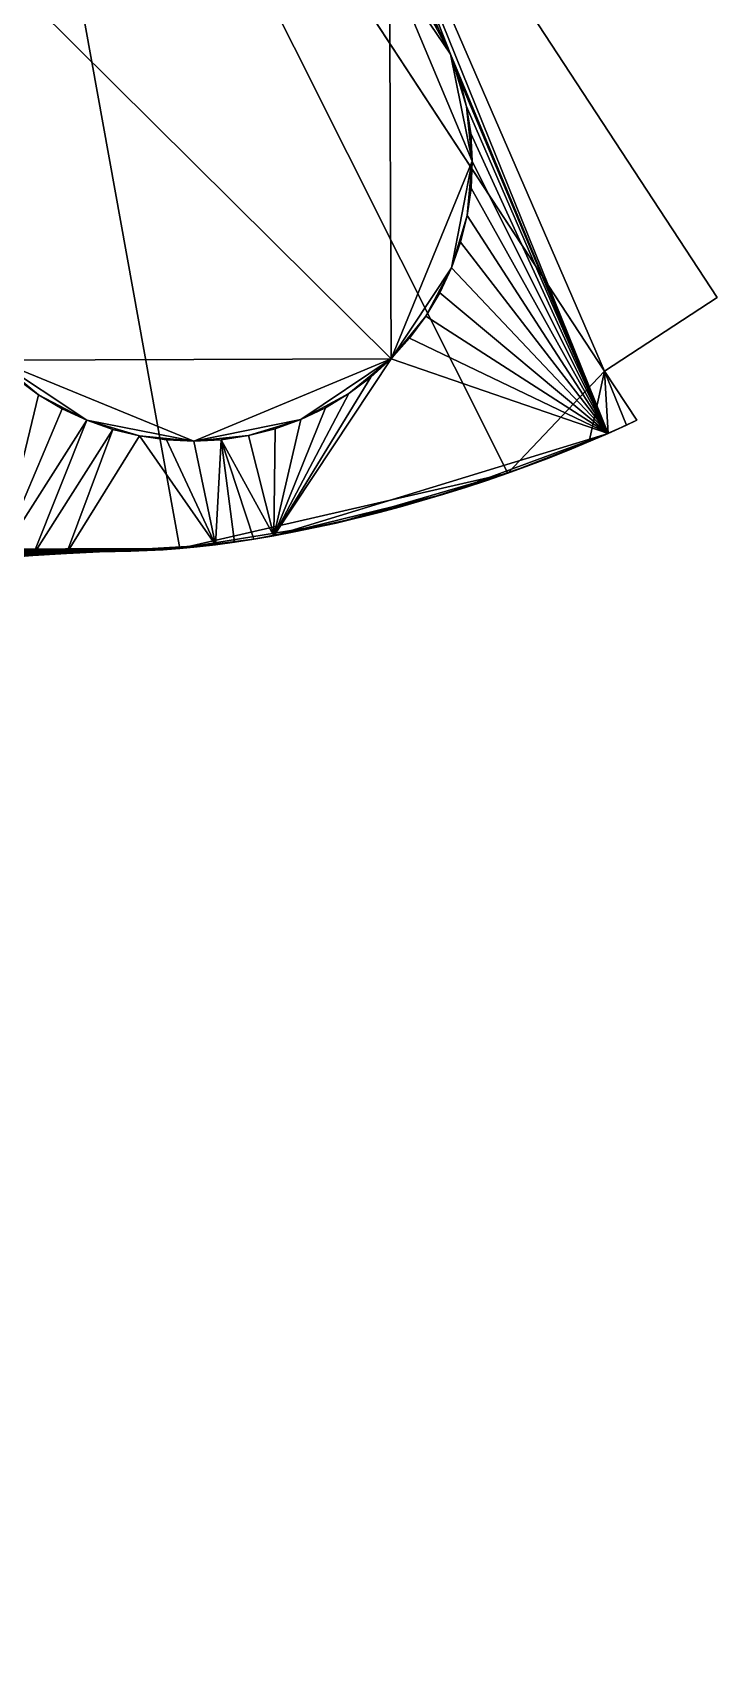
# Model space of a CAD drawing. Extents: x -90 to 90, y -51 to 49.
# Drawn here: x -11.93 to -1.77, y -34.65 to -10.29 of the extents above; entities that cross this region are included whole.
import ezdxf

# ---------------------------------------------------------------- set-up
doc = ezdxf.new("R2010")
doc.units = 0

msp = doc.modelspace()

# ---------------------------------------------------------------- linework, layer by layer
for points in [[(-66.986, -10.578, 2), (-63.477, -34.648, 2), (-8.425, 37.112, 2)], [(-66.95, -10.432, 2), (-66.986, -10.578, 2), (-8.425, 37.112, 2)], [(-66.95, -10.432, 2), (-8.425, 37.112, 2), (-8.324, 37.223, 2)], [(-66.928, -10.284, 2), (-66.95, -10.432, 2), (-8.324, 37.223, 2)], [(-63.477, -34.648, 2), (-8.514, 36.991, 2), (-8.425, 37.112, 2)], [(-63.477, -34.648, 2), (-8.591, 36.862, 2), (-8.514, 36.991, 2)], [(-63.477, -34.648, 2), (-8.654, 36.726, 2), (-8.591, 36.862, 2)], [(-63.477, -34.648, 2), (-8.704, 36.584, 2), (-8.654, 36.726, 2)], [(-63.477, -34.648, 2), (-8.74, 36.438, 2), (-8.704, 36.584, 2)], [(-63.477, -34.648, 2), (-8.762, 36.29, 2), (-8.74, 36.438, 2)], [(-63.477, -34.648, 2), (-8.768, 36.14, 2), (-8.762, 36.29, 2)], [(-63.477, -34.648, 2), (-8.761, 35.99, 2), (-8.768, 36.14, 2)], [(-63.477, -34.648, 2), (-8.738, 35.841, 2), (-8.761, 35.99, 2)], [(-63.477, -34.648, 2), (-8.701, 35.696, 2), (-8.738, 35.841, 2)], [(-63.477, -34.648, 2), (-8.65, 35.555, 2), (-8.701, 35.696, 2)], [(-63.477, -34.648, 2), (-8.585, 35.419, 2), (-8.65, 35.555, 2)], [(-63.477, -34.648, 2), (-8.507, 35.291, 2), (-8.585, 35.419, 2)], [(-63.477, -34.648, 2), (-8.418, 35.17, 2), (-8.507, 35.291, 2)], [(-63.477, -34.648, 2), (-8.316, 35.059, 2), (-8.418, 35.17, 2)], [(-63.477, -34.648, 2), (-8.205, 34.959, 2), (-8.316, 35.059, 2)], [(-63.477, -34.648, 2), (-2.705, 26.198, 2), (-8.205, 34.959, 2)], [(-63.477, -34.648, 2), (-28.812, -17.385, 2), (-2.705, 26.198, 2)], [(-28.812, -17.385, 2), (-28.676, -17.32, 2), (-2.705, 26.198, 2)], [(-28.676, -17.32, 2), (-28.535, -17.269, 2), (-2.705, 26.198, 2)], [(-28.535, -17.269, 2), (-28.39, -17.232, 2), (-2.705, 26.198, 2)], [(-28.39, -17.232, 2), (-28.241, -17.209, 2), (-2.705, 26.198, 2)], [(-28.241, -17.209, 2), (-28.091, -17.202, 2), (-2.705, 26.198, 2)], [(-28.091, -17.202, 2), (-27.941, -17.208, 2), (-2.705, 26.198, 2)], [(-27.941, -17.208, 2), (-27.793, -17.23, 2), (-2.705, 26.198, 2)], [(-27.793, -17.23, 2), (-27.647, -17.266, 2), (-2.705, 26.198, 2)], [(-27.647, -17.266, 2), (-27.505, -17.316, 2), (-2.705, 26.198, 2)], [(-27.505, -17.316, 2), (-27.369, -17.379, 2), (-2.705, 26.198, 2)], [(-27.369, -17.379, 2), (-27.24, -17.456, 2), (-2.705, 26.198, 2)], [(-27.24, -17.456, 2), (-27.119, -17.545, 2), (-2.705, 26.198, 2)], [(-27.119, -17.545, 2), (-27.008, -17.646, 2), (-2.705, 26.198, 2)], [(-27.008, -17.646, 2), (-10.697, 8.139, 2), (-2.705, 26.198, 2)], [(-27.008, -17.646, 2), (-26.906, -17.756, 2), (-10.697, 8.139, 2)], [(-26.906, -17.756, 2), (-26.817, -17.877, 2), (-10.697, 8.139, 2)], [(-26.817, -17.877, 2), (-26.739, -18.005, 2), (-10.697, 8.139, 2)], [(-26.739, -18.005, 2), (-12.822, -0.992, 2), (-10.697, 8.139, 2)], [(-26.739, -18.005, 2), (-9.751, -17.958, 2), (-12.822, -0.992, 2)], [(-3.441, -15.319, 2), (-9.795, -5.614, 2), (-12.822, -0.992, 2)], [(-4.876, -16.835, 2), (-3.441, -15.319, 2), (-12.822, -0.992, 2)], [(-9.751, -17.958, 2), (-4.876, -16.835, 2), (-12.822, -0.992, 2)], [(-3.441, -15.319, 2), (-8.122, -4.519, 2), (-9.795, -5.614, 2)], [(-3.441, -15.319, 2), (-1.767, -14.223, 2), (-8.122, -4.519, 2)], [(-8.122, -4.519, 0), (-1.767, -14.223, 0), (-3.441, -15.319, 0)], [(-8.122, -4.519, 0), (-3.441, -15.319, 0), (-3.388, -16.245, 0)], [(-8.122, -4.519, 0), (-3.388, -16.245, 0), (-5.728, -10.609, 0)], [(-8.122, -4.519, 0), (-5.728, -10.609, 0), (-5.903, -10.241, 0)], [(-1.767, -14.223, 0), (-8.122, -4.519, 0), (-8.122, -4.519, 2)], [(-1.767, -14.223, 0), (-8.122, -4.519, 2), (-1.767, -14.223, 2)], [(-12.501, -9.288, 0.2), (-6.633, -9.266, 0.2), (-6.61, -15.135, 0.2)], [(-6.61, -15.135, 0.2), (-12.479, -15.157, 0.2), (-12.501, -9.288, 0.2)], [(-6.633, -9.266, 0.2), (-6.114, -9.893, 0.2), (-5.728, -10.609, 0.2)], [(-6.633, -9.266, 0.2), (-5.728, -10.609, 0.2), (-5.406, -12.196, 0.2)], [(-6.633, -9.266, 0.2), (-5.406, -12.196, 0.2), (-6.61, -15.135, 0.2)], [(-6.114, -9.893, 0.2), (-5.903, -10.241, 0.2), (-5.728, -10.609, 0.2)], [(-5.903, -10.241, 0), (-5.728, -10.609, 0), (-5.728, -10.609, 0.2)], [(-5.903, -10.241, 0), (-5.728, -10.609, 0.2), (-5.903, -10.241, 0.2)], [(-3.388, -16.245, 0), (-5.589, -10.992, 0), (-5.728, -10.609, 0)], [(-5.728, -10.609, 0), (-5.589, -10.992, 0), (-5.589, -10.992, 0.2)], [(-5.728, -10.609, 0), (-5.589, -10.992, 0.2), (-5.728, -10.609, 0.2)], [(-5.728, -10.609, 0.2), (-5.589, -10.992, 0.2), (-5.489, -11.386, 0.2)], [(-5.728, -10.609, 0.2), (-5.489, -11.386, 0.2), (-5.406, -12.196, 0.2)], [(-3.388, -16.245, 0), (-5.489, -11.386, 0), (-5.589, -10.992, 0)], [(-5.589, -10.992, 0), (-5.489, -11.386, 0), (-5.489, -11.386, 0.2)], [(-5.589, -10.992, 0), (-5.489, -11.386, 0.2), (-5.589, -10.992, 0.2)], [(-3.388, -16.245, 0), (-5.427, -11.789, 0), (-5.489, -11.386, 0)], [(-5.489, -11.386, 0), (-5.427, -11.789, 0), (-5.427, -11.789, 0.2)], [(-5.489, -11.386, 0), (-5.427, -11.789, 0.2), (-5.489, -11.386, 0.2)], [(-5.489, -11.386, 0.2), (-5.427, -11.789, 0.2), (-5.406, -12.196, 0.2)], [(-3.388, -16.245, 0), (-5.406, -12.196, 0), (-5.427, -11.789, 0)], [(-5.427, -11.789, 0.2), (-5.427, -11.789, 0), (-5.406, -12.196, 0)], [(-5.427, -11.789, 0.2), (-5.406, -12.196, 0), (-5.406, -12.196, 0.2)], [(-5.406, -12.196, 0.2), (-5.716, -13.785, 0.2), (-6.61, -15.135, 0.2)], [(-5.406, -12.196, 0.2), (-5.483, -13.005, 0.2), (-5.716, -13.785, 0.2)], [(-5.406, -12.196, 0.2), (-5.424, -12.602, 0.2), (-5.483, -13.005, 0.2)], [(-3.388, -16.245, 0), (-5.424, -12.602, 0), (-5.406, -12.196, 0)], [(-5.406, -12.196, 0), (-5.424, -12.602, 0), (-5.424, -12.602, 0.2)], [(-5.406, -12.196, 0), (-5.424, -12.602, 0.2), (-5.406, -12.196, 0.2)], [(-3.388, -16.245, 0), (-5.483, -13.005, 0), (-5.424, -12.602, 0)], [(-5.424, -12.602, 0), (-5.483, -13.005, 0), (-5.483, -13.005, 0.2)], [(-5.424, -12.602, 0), (-5.483, -13.005, 0.2), (-5.424, -12.602, 0.2)], [(-5.483, -13.005, 0.2), (-5.58, -13.401, 0.2), (-5.716, -13.785, 0.2)], [(-3.388, -16.245, 0), (-5.58, -13.401, 0), (-5.483, -13.005, 0)], [(-5.483, -13.005, 0), (-5.58, -13.401, 0), (-5.58, -13.401, 0.2)], [(-5.483, -13.005, 0), (-5.58, -13.401, 0.2), (-5.483, -13.005, 0.2)], [(-3.388, -16.245, 0), (-5.716, -13.785, 0), (-5.58, -13.401, 0)], [(-5.58, -13.401, 0), (-5.716, -13.785, 0), (-5.716, -13.785, 0.2)], [(-5.58, -13.401, 0), (-5.716, -13.785, 0.2), (-5.58, -13.401, 0.2)], [(-5.716, -13.785, 0.2), (-6.097, -14.504, 0.2), (-6.61, -15.135, 0.2)], [(-5.716, -13.785, 0.2), (-5.889, -14.154, 0.2), (-6.097, -14.504, 0.2)], [(-3.388, -16.245, 0), (-5.889, -14.154, 0), (-5.716, -13.785, 0)], [(-5.716, -13.785, 0), (-5.889, -14.154, 0), (-5.889, -14.154, 0.2)], [(-5.716, -13.785, 0), (-5.889, -14.154, 0.2), (-5.716, -13.785, 0.2)], [(-3.388, -16.245, 0), (-6.097, -14.504, 0), (-5.889, -14.154, 0)], [(-5.889, -14.154, 0), (-6.097, -14.504, 0), (-6.097, -14.504, 0.2)], [(-5.889, -14.154, 0), (-6.097, -14.504, 0.2), (-5.889, -14.154, 0.2)], [(-3.441, -15.319, 0), (-1.767, -14.223, 0), (-1.767, -14.223, 2)], [(-3.441, -15.319, 0), (-1.767, -14.223, 2), (-3.441, -15.319, 2)], [(-6.097, -14.504, 0.2), (-6.338, -14.832, 0.2), (-6.61, -15.135, 0.2)], [(-3.388, -16.245, 0), (-6.338, -14.832, 0), (-6.097, -14.504, 0)], [(-6.097, -14.504, 0), (-6.338, -14.832, 0), (-6.338, -14.832, 0.2)], [(-6.097, -14.504, 0), (-6.338, -14.832, 0.2), (-6.097, -14.504, 0.2)], [(-3.388, -16.245, 0), (-6.61, -15.135, 0), (-6.338, -14.832, 0)], [(-6.338, -14.832, 0), (-6.61, -15.135, 0), (-6.61, -15.135, 0.2)], [(-6.338, -14.832, 0), (-6.61, -15.135, 0.2), (-6.338, -14.832, 0.2)], [(-6.61, -15.135, 0.2), (-9.54, -16.361, 0.2), (-12.479, -15.157, 0.2)], [(-11.849, -15.67, 0.2), (-12.177, -15.429, 0.2), (-12.479, -15.157, 0.2)], [(-11.13, -16.051, 0.2), (-11.849, -15.67, 0.2), (-12.479, -15.157, 0.2)], [(-9.54, -16.361, 0.2), (-11.13, -16.051, 0.2), (-12.479, -15.157, 0.2)], [(-6.61, -15.135, 0.2), (-7.953, -16.039, 0.2), (-9.54, -16.361, 0.2)], [(-8.354, -17.768, 0), (-6.911, -15.409, 0), (-6.61, -15.135, 0)], [(-3.388, -16.245, 0), (-8.354, -17.768, 0), (-6.61, -15.135, 0)], [(-6.61, -15.135, 0.2), (-7.237, -15.653, 0.2), (-7.953, -16.039, 0.2)], [(-6.61, -15.135, 0.2), (-6.911, -15.409, 0.2), (-7.237, -15.653, 0.2)], [(-6.61, -15.135, 0), (-6.911, -15.409, 0), (-6.911, -15.409, 0.2)], [(-6.61, -15.135, 0), (-6.911, -15.409, 0.2), (-6.61, -15.135, 0.2)], [(-4.876, -16.835, 2), (-3.671, -16.368, 2), (-3.441, -15.319, 2)], [(-3.671, -16.368, 2), (-3.113, -16.121, 2), (-3.441, -15.319, 2)], [(-3.113, -16.121, 2), (-2.961, -16.051, 2), (-3.441, -15.319, 2)], [(-3.441, -15.319, 0), (-2.961, -16.051, 0), (-3.388, -16.245, 0)], [(-2.961, -16.051, 0), (-3.441, -15.319, 0), (-3.441, -15.319, 2)], [(-2.961, -16.051, 0), (-3.441, -15.319, 2), (-2.961, -16.051, 2)], [(-12.177, -15.429, 0), (-11.849, -15.67, 0), (-12.438, -18.101, 0)], [(-11.849, -15.67, 0.2), (-11.849, -15.67, 0), (-12.177, -15.429, 0)], [(-11.849, -15.67, 0.2), (-12.177, -15.429, 0), (-12.177, -15.429, 0.2)], [(-8.354, -17.768, 0), (-7.237, -15.653, 0), (-6.911, -15.409, 0)], [(-6.911, -15.409, 0), (-7.237, -15.653, 0), (-7.237, -15.653, 0.2)], [(-6.911, -15.409, 0), (-7.237, -15.653, 0.2), (-6.911, -15.409, 0.2)], [(-11.849, -15.67, 0), (-11.498, -15.878, 0), (-12.438, -18.101, 0)], [(-11.498, -15.878, 0.2), (-11.498, -15.878, 0), (-11.849, -15.67, 0)], [(-11.498, -15.878, 0.2), (-11.849, -15.67, 0), (-11.849, -15.67, 0.2)], [(-11.13, -16.051, 0.2), (-11.498, -15.878, 0.2), (-11.849, -15.67, 0.2)], [(-8.354, -17.768, 0), (-7.586, -15.864, 0), (-7.237, -15.653, 0)], [(-7.237, -15.653, 0.2), (-7.586, -15.864, 0.2), (-7.953, -16.039, 0.2)], [(-7.237, -15.653, 0.2), (-7.237, -15.653, 0), (-7.586, -15.864, 0)], [(-7.237, -15.653, 0.2), (-7.586, -15.864, 0), (-7.586, -15.864, 0.2)], [(-11.498, -15.878, 0), (-11.13, -16.051, 0), (-12.438, -18.101, 0)], [(-11.13, -16.051, 0), (-11.934, -18.061, 0), (-12.438, -18.101, 0)], [(-11.13, -16.051, 0), (-10.746, -16.187, 0), (-11.934, -18.061, 0)], [(-11.13, -16.051, 0.2), (-11.13, -16.051, 0), (-11.498, -15.878, 0)], [(-11.13, -16.051, 0.2), (-11.498, -15.878, 0), (-11.498, -15.878, 0.2)], [(-10.746, -16.187, 0.2), (-10.746, -16.187, 0), (-11.13, -16.051, 0)], [(-10.746, -16.187, 0.2), (-11.13, -16.051, 0), (-11.13, -16.051, 0.2)], [(-10.35, -16.284, 0.2), (-10.746, -16.187, 0.2), (-11.13, -16.051, 0.2)], [(-9.54, -16.361, 0.2), (-10.35, -16.284, 0.2), (-11.13, -16.051, 0.2)], [(-7.953, -16.039, 0.2), (-8.731, -16.278, 0.2), (-9.54, -16.361, 0.2)], [(-7.953, -16.039, 0.2), (-8.336, -16.178, 0.2), (-8.731, -16.278, 0.2)], [(-8.354, -17.768, 0), (-7.953, -16.039, 0), (-7.586, -15.864, 0)], [(-8.354, -17.768, 0), (-8.336, -16.178, 0), (-7.953, -16.039, 0)], [(-7.953, -16.039, 0), (-8.336, -16.178, 0), (-8.336, -16.178, 0.2)], [(-7.953, -16.039, 0), (-8.336, -16.178, 0.2), (-7.953, -16.039, 0.2)], [(-7.586, -15.864, 0), (-7.953, -16.039, 0), (-7.953, -16.039, 0.2)], [(-7.586, -15.864, 0), (-7.953, -16.039, 0.2), (-7.586, -15.864, 0.2)], [(-2.961, -16.051, 0), (-3.113, -16.121, 0), (-3.388, -16.245, 0)], [(-3.113, -16.121, 0), (-2.961, -16.051, 0), (-2.961, -16.051, 2)], [(-3.113, -16.121, 0), (-2.961, -16.051, 2), (-3.113, -16.121, 2)], [(-10.746, -16.187, 0), (-11.435, -18.029, 0), (-11.934, -18.061, 0)], [(-10.746, -16.187, 0), (-10.35, -16.284, 0), (-11.435, -18.029, 0)], [(-10.35, -16.284, 0), (-9.221, -17.901, 0), (-11.435, -18.029, 0)], [(-10.35, -16.284, 0.2), (-10.35, -16.284, 0), (-10.746, -16.187, 0)], [(-10.35, -16.284, 0.2), (-10.746, -16.187, 0), (-10.746, -16.187, 0.2)], [(-10.35, -16.284, 0), (-9.947, -16.343, 0), (-9.221, -17.901, 0)], [(-9.947, -16.343, 0.2), (-9.947, -16.343, 0), (-10.35, -16.284, 0)], [(-9.947, -16.343, 0.2), (-10.35, -16.284, 0), (-10.35, -16.284, 0.2)], [(-9.54, -16.361, 0.2), (-9.947, -16.343, 0.2), (-10.35, -16.284, 0.2)], [(-8.731, -16.278, 0.2), (-9.134, -16.34, 0.2), (-9.54, -16.361, 0.2)], [(-9.134, -16.34, 0), (-8.731, -16.278, 0), (-8.354, -17.768, 0)], [(-8.731, -16.278, 0), (-9.134, -16.34, 0), (-9.134, -16.34, 0.2)], [(-8.731, -16.278, 0), (-9.134, -16.34, 0.2), (-8.731, -16.278, 0.2)], [(-8.354, -17.768, 0), (-8.731, -16.278, 0), (-8.336, -16.178, 0)], [(-8.336, -16.178, 0), (-8.731, -16.278, 0), (-8.731, -16.278, 0.2)], [(-8.336, -16.178, 0), (-8.731, -16.278, 0.2), (-8.336, -16.178, 0.2)], [(-3.388, -16.245, 0), (-5.827, -17.149, 0), (-8.354, -17.768, 0)], [(-3.388, -16.245, 0), (-4.566, -16.723, 0), (-5.827, -17.149, 0)], [(-3.388, -16.245, 0), (-3.963, -16.489, 0), (-4.566, -16.723, 0)], [(-3.388, -16.245, 0), (-3.671, -16.368, 0), (-3.963, -16.489, 0)], [(-3.671, -16.368, 2), (-3.388, -16.245, 2), (-3.113, -16.121, 2)], [(-3.671, -16.368, 0), (-3.388, -16.245, 0), (-3.388, -16.245, 2)], [(-3.671, -16.368, 0), (-3.388, -16.245, 2), (-3.671, -16.368, 2)], [(-3.388, -16.245, 0), (-3.113, -16.121, 0), (-3.113, -16.121, 2)], [(-3.388, -16.245, 0), (-3.113, -16.121, 2), (-3.388, -16.245, 2)], [(-9.947, -16.343, 0), (-9.54, -16.361, 0), (-9.221, -17.901, 0)], [(-9.54, -16.361, 0.2), (-9.54, -16.361, 0), (-9.947, -16.343, 0)], [(-9.54, -16.361, 0.2), (-9.947, -16.343, 0), (-9.947, -16.343, 0.2)], [(-9.54, -16.361, 0), (-9.134, -16.34, 0), (-9.221, -17.901, 0)], [(-9.134, -16.34, 0), (-9.54, -16.361, 0), (-9.54, -16.361, 0.2)], [(-9.134, -16.34, 0), (-9.54, -16.361, 0.2), (-9.134, -16.34, 0.2)], [(-9.134, -16.34, 0), (-8.94, -17.863, 0), (-9.221, -17.901, 0)], [(-8.651, -17.818, 0), (-8.94, -17.863, 0), (-9.134, -16.34, 0)], [(-9.134, -16.34, 0), (-8.354, -17.768, 0), (-8.651, -17.818, 0)], [(-4.876, -16.835, 2), (-4.261, -16.607, 2), (-3.671, -16.368, 2)], [(-3.963, -16.489, 0), (-4.261, -16.607, 0), (-4.566, -16.723, 0)], [(-4.261, -16.607, 2), (-3.963, -16.489, 2), (-3.671, -16.368, 2)], [(-4.261, -16.607, 0), (-3.963, -16.489, 0), (-3.963, -16.489, 2)], [(-4.261, -16.607, 0), (-3.963, -16.489, 2), (-4.261, -16.607, 2)], [(-3.963, -16.489, 0), (-3.671, -16.368, 0), (-3.671, -16.368, 2)], [(-3.963, -16.489, 0), (-3.671, -16.368, 2), (-3.963, -16.489, 2)], [(-4.566, -16.723, 0), (-5.19, -16.944, 0), (-5.827, -17.149, 0)], [(-4.566, -16.723, 0), (-4.876, -16.835, 0), (-5.19, -16.944, 0)], [(-4.876, -16.835, 2), (-4.566, -16.723, 2), (-4.261, -16.607, 2)], [(-4.876, -16.835, 0), (-4.566, -16.723, 0), (-4.566, -16.723, 2)], [(-4.876, -16.835, 0), (-4.566, -16.723, 2), (-4.876, -16.835, 2)], [(-4.566, -16.723, 0), (-4.261, -16.607, 0), (-4.261, -16.607, 2)], [(-4.566, -16.723, 0), (-4.261, -16.607, 2), (-4.566, -16.723, 2)], [(-9.751, -17.958, 2), (-7.428, -17.578, 2), (-4.876, -16.835, 2)], [(-7.428, -17.578, 2), (-6.149, -17.245, 2), (-4.876, -16.835, 2)], [(-6.149, -17.245, 2), (-5.507, -17.048, 2), (-4.876, -16.835, 2)], [(-6.149, -17.245, 2), (-5.827, -17.149, 2), (-5.507, -17.048, 2)], [(-5.19, -16.944, 0), (-5.507, -17.048, 0), (-5.827, -17.149, 0)], [(-5.827, -17.149, 0), (-5.507, -17.048, 0), (-5.507, -17.048, 2)], [(-5.827, -17.149, 0), (-5.507, -17.048, 2), (-5.827, -17.149, 2)], [(-5.507, -17.048, 2), (-5.19, -16.944, 2), (-4.876, -16.835, 2)], [(-5.507, -17.048, 0), (-5.19, -16.944, 0), (-5.19, -16.944, 2)], [(-5.507, -17.048, 0), (-5.19, -16.944, 2), (-5.507, -17.048, 2)], [(-5.19, -16.944, 0), (-4.876, -16.835, 0), (-4.876, -16.835, 2)], [(-5.19, -16.944, 0), (-4.876, -16.835, 2), (-5.19, -16.944, 2)], [(-5.827, -17.149, 0), (-7.111, -17.503, 0), (-8.354, -17.768, 0)], [(-7.428, -17.578, 2), (-6.791, -17.422, 2), (-6.149, -17.245, 2)], [(-5.827, -17.149, 0), (-6.47, -17.336, 0), (-7.111, -17.503, 0)], [(-6.791, -17.422, 2), (-6.47, -17.336, 2), (-6.149, -17.245, 2)], [(-5.827, -17.149, 0), (-6.149, -17.245, 0), (-6.47, -17.336, 0)], [(-6.47, -17.336, 0), (-6.149, -17.245, 0), (-6.149, -17.245, 2)], [(-6.47, -17.336, 0), (-6.149, -17.245, 2), (-6.47, -17.336, 2)], [(-6.149, -17.245, 0), (-5.827, -17.149, 0), (-5.827, -17.149, 2)], [(-6.149, -17.245, 0), (-5.827, -17.149, 2), (-6.149, -17.245, 2)], [(-7.111, -17.503, 0), (-7.742, -17.647, 0), (-8.354, -17.768, 0)], [(-7.111, -17.503, 0), (-7.428, -17.578, 0), (-7.742, -17.647, 0)], [(-7.428, -17.578, 2), (-7.111, -17.503, 2), (-6.791, -17.422, 2)], [(-7.428, -17.578, 0), (-7.111, -17.503, 0), (-7.111, -17.503, 2)], [(-7.428, -17.578, 0), (-7.111, -17.503, 2), (-7.428, -17.578, 2)], [(-6.47, -17.336, 0), (-6.791, -17.422, 0), (-7.111, -17.503, 0)], [(-7.111, -17.503, 0), (-6.791, -17.422, 0), (-6.791, -17.422, 2)], [(-7.111, -17.503, 0), (-6.791, -17.422, 2), (-7.111, -17.503, 2)], [(-6.791, -17.422, 0), (-6.47, -17.336, 0), (-6.47, -17.336, 2)], [(-6.791, -17.422, 0), (-6.47, -17.336, 2), (-6.791, -17.422, 2)], [(-9.751, -17.958, 2), (-8.651, -17.818, 2), (-7.428, -17.578, 2)], [(-8.651, -17.818, 2), (-8.051, -17.71, 2), (-7.428, -17.578, 2)], [(-8.651, -17.818, 2), (-8.354, -17.768, 2), (-8.051, -17.71, 2)], [(-8.651, -17.818, 0), (-8.354, -17.768, 0), (-8.354, -17.768, 2)], [(-8.651, -17.818, 0), (-8.354, -17.768, 2), (-8.651, -17.818, 2)], [(-7.742, -17.647, 0), (-8.051, -17.71, 0), (-8.354, -17.768, 0)], [(-8.354, -17.768, 0), (-8.051, -17.71, 0), (-8.051, -17.71, 2)], [(-8.354, -17.768, 0), (-8.051, -17.71, 2), (-8.354, -17.768, 2)], [(-8.051, -17.71, 2), (-7.742, -17.647, 2), (-7.428, -17.578, 2)], [(-8.051, -17.71, 0), (-7.742, -17.647, 0), (-7.742, -17.647, 2)], [(-8.051, -17.71, 0), (-7.742, -17.647, 2), (-8.051, -17.71, 2)], [(-7.742, -17.647, 0), (-7.428, -17.578, 0), (-7.428, -17.578, 2)], [(-7.742, -17.647, 0), (-7.428, -17.578, 2), (-7.742, -17.647, 2)], [(-26.739, -18.005, 2), (-26.674, -18.141, 2), (-9.751, -17.958, 2)], [(-26.674, -18.141, 2), (-26.623, -18.282, 2), (-9.751, -17.958, 2)], [(-26.623, -18.282, 2), (-26.586, -18.427, 2), (-9.751, -17.958, 2)], [(-26.586, -18.427, 2), (-10.941, -18.008, 2), (-9.751, -17.958, 2)], [(-26.586, -18.427, 2), (-26.563, -18.576, 2), (-10.941, -18.008, 2)], [(-26.563, -18.576, 2), (-11.435, -18.029, 2), (-10.941, -18.008, 2)], [(-9.221, -17.901, 0), (-10.941, -18.008, 0), (-11.435, -18.029, 0)], [(-11.435, -18.029, 0), (-10.941, -18.008, 0), (-10.941, -18.008, 2)], [(-11.435, -18.029, 0), (-10.941, -18.008, 2), (-11.435, -18.029, 2)], [(-9.221, -17.901, 0), (-10.233, -17.989, 0), (-10.941, -18.008, 0)], [(-10.941, -18.008, 2), (-9.999, -17.976, 2), (-9.751, -17.958, 2)], [(-10.941, -18.008, 2), (-10.233, -17.989, 2), (-9.999, -17.976, 2)], [(-10.941, -18.008, 2), (-10.479, -17.996, 2), (-10.233, -17.989, 2)], [(-10.233, -17.989, 0), (-10.479, -17.996, 0), (-10.941, -18.008, 0)], [(-10.941, -18.008, 0), (-10.479, -17.996, 0), (-10.479, -17.996, 2)], [(-10.941, -18.008, 0), (-10.479, -17.996, 2), (-10.941, -18.008, 2)], [(-10.479, -17.996, 0), (-10.233, -17.989, 0), (-10.233, -17.989, 2)], [(-10.479, -17.996, 0), (-10.233, -17.989, 2), (-10.479, -17.996, 2)], [(-9.221, -17.901, 0), (-9.751, -17.958, 0), (-10.233, -17.989, 0)], [(-9.751, -17.958, 0), (-9.999, -17.976, 0), (-10.233, -17.989, 0)], [(-10.233, -17.989, 0), (-9.999, -17.976, 0), (-9.999, -17.976, 2)], [(-10.233, -17.989, 0), (-9.999, -17.976, 2), (-10.233, -17.989, 2)], [(-9.999, -17.976, 0), (-9.751, -17.958, 0), (-9.751, -17.958, 2)], [(-9.999, -17.976, 0), (-9.751, -17.958, 2), (-9.999, -17.976, 2)], [(-9.751, -17.958, 2), (-9.221, -17.901, 2), (-8.651, -17.818, 2)], [(-9.751, -17.958, 2), (-9.491, -17.933, 2), (-9.221, -17.901, 2)], [(-9.221, -17.901, 0), (-9.491, -17.933, 0), (-9.751, -17.958, 0)], [(-9.751, -17.958, 0), (-9.491, -17.933, 0), (-9.491, -17.933, 2)], [(-9.751, -17.958, 0), (-9.491, -17.933, 2), (-9.751, -17.958, 2)], [(-9.491, -17.933, 0), (-9.221, -17.901, 0), (-9.221, -17.901, 2)], [(-9.491, -17.933, 0), (-9.221, -17.901, 2), (-9.491, -17.933, 2)], [(-9.221, -17.901, 2), (-8.94, -17.863, 2), (-8.651, -17.818, 2)], [(-9.221, -17.901, 0), (-8.94, -17.863, 2), (-9.221, -17.901, 2)], [(-9.221, -17.901, 0), (-8.94, -17.863, 0), (-8.94, -17.863, 2)], [(-8.94, -17.863, 0), (-8.651, -17.818, 0), (-8.651, -17.818, 2)], [(-8.94, -17.863, 0), (-8.651, -17.818, 2), (-8.94, -17.863, 2)], [(-26.563, -18.576, 2), (-26.555, -18.726, 2), (-11.435, -18.029, 2)], [(-26.562, -18.868, 2), (-11.934, -18.061, 2), (-11.435, -18.029, 2)], [(-26.555, -18.726, 2), (-26.562, -18.868, 2), (-11.435, -18.029, 2)], [(-12.438, -18.101, 0), (-11.934, -18.061, 0), (-11.934, -18.061, 2)], [(-11.934, -18.061, 0), (-11.435, -18.029, 0), (-11.435, -18.029, 2)], [(-11.934, -18.061, 0), (-11.435, -18.029, 2), (-11.934, -18.061, 2)]]:
    msp.add_3dface(points)

doc.saveas('drawing.dxf')
